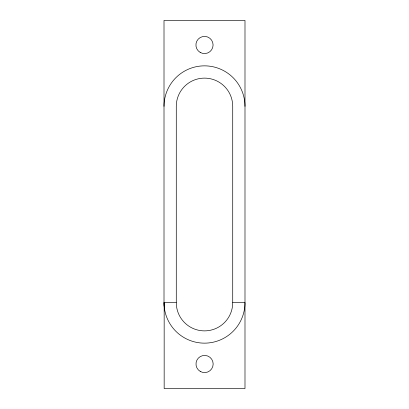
<?xml version="1.0" encoding="UTF-8"?>
<svg xmlns="http://www.w3.org/2000/svg" width="409" height="409" viewBox="0 0 409 409"><rect width="100%" height="100%" fill="white"/><g stroke="black" fill="none" stroke-linecap="round" stroke-linejoin="round"><path stroke-width="0.61" d="M176.279 302.66L176.279 106.34A28.221 28.221 0 0 1 204.5 78.119A28.221 28.221 0 0 1 232.721 106.34L232.721 302.66A28.221 28.221 0 0 1 204.5 330.881A28.221 28.221 0 0 1 176.279 302.66L164.009 302.66L164.009 20.45L244.991 20.45L244.991 388.55L164.162 388.55L164.162 302.66M232.721 302.66L244.991 302.66A40.491 40.491 0 0 1 204.5 343.151A40.491 40.491 0 0 1 164.009 302.66L164.162 306.188M164.009 106.34A40.491 40.491 0 0 1 204.5 65.849A40.491 40.491 0 0 1 244.991 106.34M200.282 371.449A8.589 8.589 0 0 0 213.166 364.01A8.589 8.589 0 0 0 200.282 356.571A8.589 8.589 0 0 0 200.282 371.449M200.206 52.429A8.589 8.589 0 0 0 213.089 44.99A8.589 8.589 0 0 0 200.206 37.551A8.589 8.589 0 0 0 200.206 52.429"/></g></svg>
